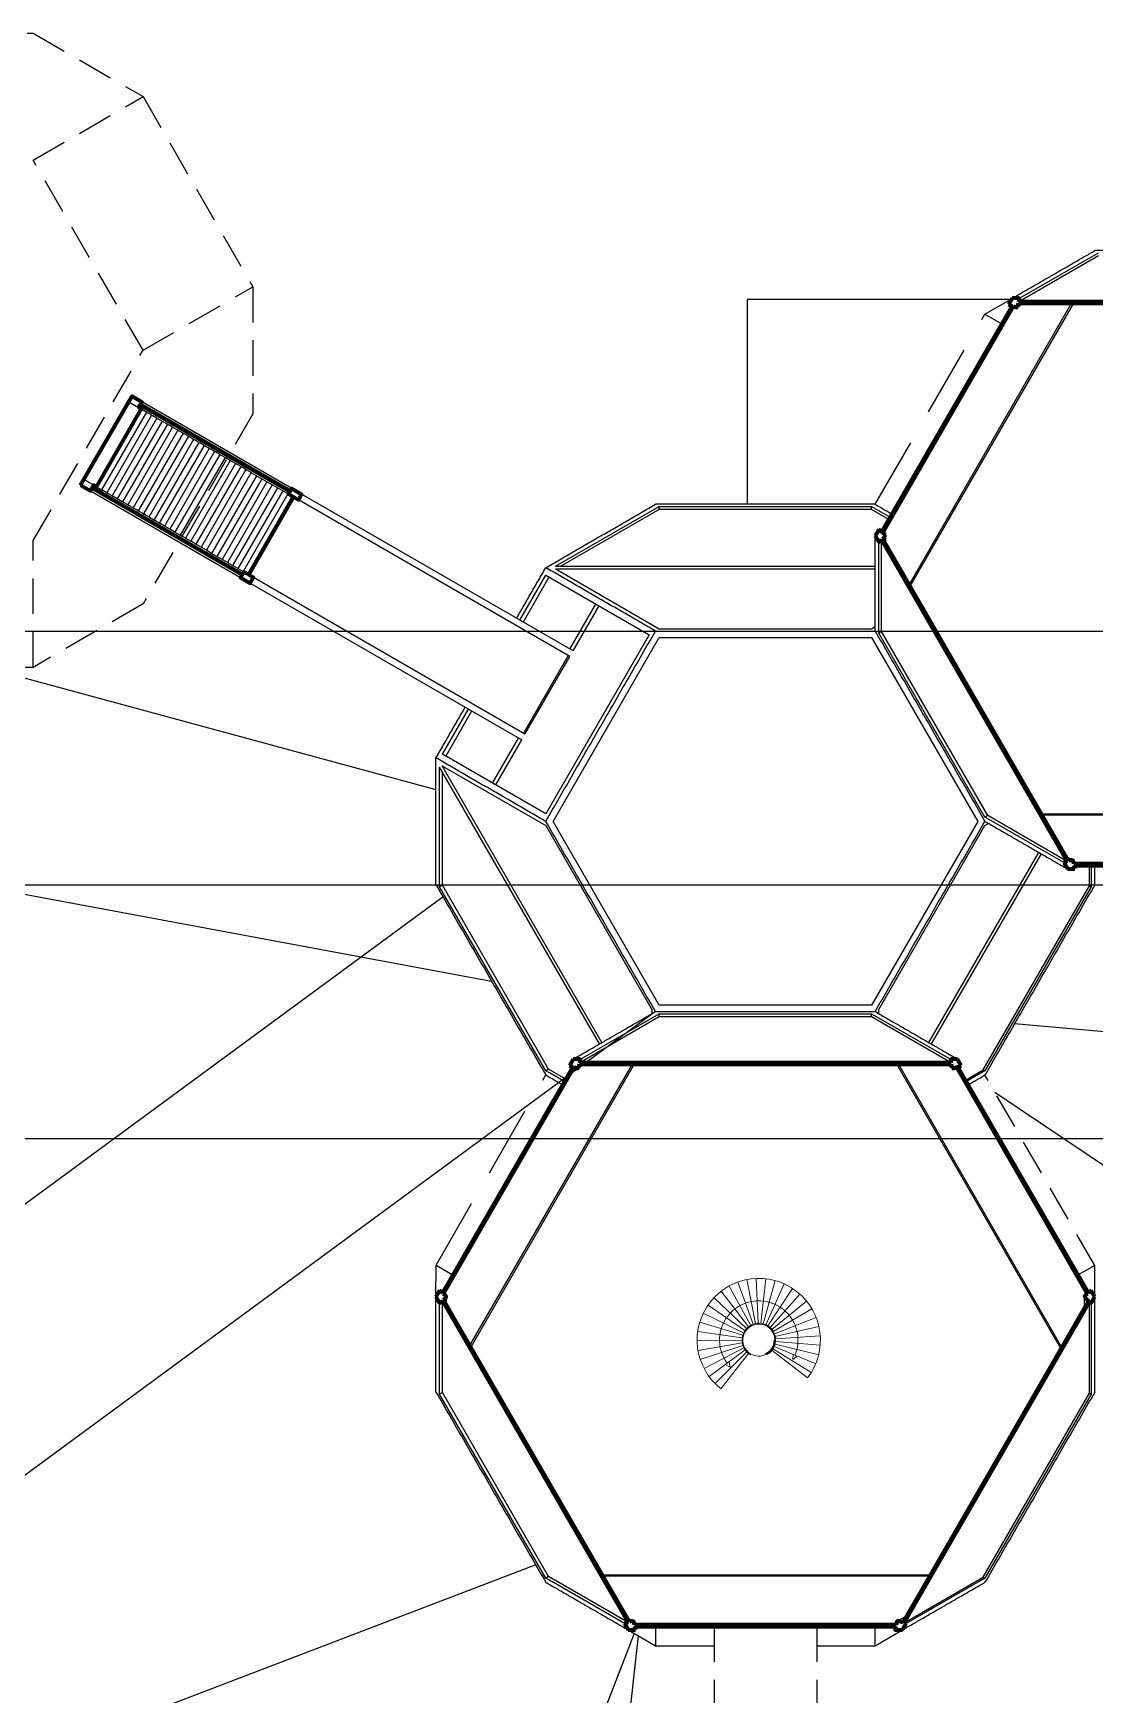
# Model space of a CAD drawing. Header units: millimetres. Extents: x 32551 to 59551, y -21458 to 15116.
# Drawn here: x 47718 to 48192, y -19898 to -19156 of the extents above; entities that cross this region are included whole.
import ezdxf

# ---------------------------------------------------------------- set-up
doc = ezdxf.new("R2010")
doc.units = ezdxf.units.MM
doc.linetypes.add('HIDDEN2', pattern=[4.7625, 3.175, -1.5875])
for name, color, linetype, lineweight, true_color in [('2ND', 120, 'Continuous', 35, 0x39ffb0), ('3RD', 141, 'Continuous', 25, 0x7debff), ('4TH DETAILS', 120, 'Continuous', 15, 0x39ffb0)]:
    doc.layers.add(name, color=color, linetype=linetype, lineweight=lineweight, true_color=true_color)
doc.layers.add('GLOW-EMERALD', color=120, linetype='Continuous', lineweight=70, true_color=0x39ffb0, transparency=0.8)

msp = doc.modelspace()

# ---------------------------------------------------------------- linework, layer by layer
for p, q in [((44829.36, -19423.096), (52689.898, -19423.096)), ((44829.36, -19536.282), (52689.898, -19536.282)), ((44829.36, -19649.419), (52689.898, -19649.419))]:
    msp.add_line(p, q)
at = {"layer": '2ND', "linetype": 'Continuous'}
for p, q in [((48155.208, -19274.633), (48153.579, -19277.454)), ((48158.466, -19274.633), (48155.208, -19274.633)), ((48158.16, -19276.224), (48158.466, -19274.633)), ((48097.365, -19379.274), (48155.722, -19278.197)), ((48157.731, -19278.451), (48158.038, -19276.86)), ((47765.358, -19323.385), (47766.061, -19322.168)), ((47766.061, -19322.168), (47832.996, -19360.813)), ((47833.046, -19360.726), (47766.111, -19322.081)), ((47744.655, -19359.243), (47811.59, -19397.888)), ((47811.64, -19397.802), (47744.705, -19359.157)), ((47834.401, -19363.247), (47814.401, -19397.888)), ((47814.551, -19397.975), (47834.551, -19363.334)), ((48095.65, -19377.789), (48094.021, -19380.611)), ((48098.59, -19380.335), (48097.365, -19379.274)), ((48094.021, -19380.611), (48095.65, -19383.433)), ((48095.65, -19383.433), (48096.875, -19382.372)), ((48097.365, -19381.948), (48098.59, -19380.887)), ((48179.706, -19525.839), (48178.175, -19526.369)), ((48178.175, -19526.369), (48179.804, -19529.191)), ((48181.849, -19525.096), (48180.318, -19525.627)), ((48299.348, -19526.964), (48182.634, -19526.964)), ((48182.756, -19527.6), (48299.225, -19527.6)), ((48179.804, -19529.191), (48183.062, -19529.191)), ((47959.249, -19614.044), (47957.62, -19616.865)), ((47962.507, -19614.044), (47959.249, -19614.044)), ((47961.772, -19617.862), (47962.078, -19616.271)), ((47962.078, -19616.271), (48127.985, -19616.271)), ((47962.201, -19615.635), (47962.507, -19614.044)), ((48127.862, -19615.635), (47962.201, -19615.635)), ((48130.814, -19614.044), (48127.556, -19614.044)), ((48127.556, -19614.044), (48127.862, -19615.635)), ((48127.985, -19616.271), (48128.291, -19617.862)), ((48132.443, -19616.865), (48130.814, -19614.044)), ((47959.151, -19617.396), (47900.916, -19718.261)), ((47901.406, -19718.685), (47959.763, -19617.608)), ((47899.691, -19717.201), (47898.062, -19720.022)), ((47898.062, -19720.022), (47899.691, -19722.844)), ((48187.592, -19720.022), (48187.432, -19720.298)), ((48187.432, -19720.298), (48189.147, -19721.783)), ((48192.001, -19720.022), (48190.372, -19717.201)), ((48190.372, -19722.844), (48192.001, -19720.022)), ((47899.691, -19722.844), (47900.916, -19721.783)), ((47900.916, -19721.783), (47983.747, -19865.25)), ((47984.359, -19865.038), (47901.406, -19721.359)), ((48189.147, -19721.783), (48106.316, -19865.25)), ((47983.747, -19865.25), (47982.216, -19865.78)), ((47982.216, -19865.78), (47983.845, -19868.602)), ((47983.845, -19868.602), (47987.103, -19868.602)), ((47985.89, -19864.508), (47984.359, -19865.038)), ((48103.389, -19866.375), (47986.674, -19866.375)), ((47986.797, -19867.011), (48103.266, -19867.011)), ((48106.218, -19868.602), (48107.847, -19865.78))]:
    msp.add_line(p, q, dxfattribs=at)
for points in [[(48323.821, -19276.224), (48158.16, -19276.224)], [(48155.11, -19277.985), (48096.875, -19378.85), (48095.65, -19377.789)], [(48153.579, -19277.454), (48155.11, -19277.985)], [(48155.722, -19278.197), (48157.253, -19278.727), (48157.413, -19278.451), (48157.731, -19278.451)], [(48158.038, -19276.86), (48323.944, -19276.86)], [(47739.536, -19358.026), (47740.992, -19355.505), (47762.447, -19318.343), (47766.813, -19320.864), (47766.111, -19322.081)], [(47744.705, -19359.157), (47745.358, -19358.026), (47746.54, -19358.708), (47766.54, -19324.067), (47765.358, -19323.385)], [(47739.536, -19358.026), (47743.903, -19360.547), (47744.655, -19359.243)], [(47834.401, -19363.247), (47832.293, -19362.03), (47833.749, -19359.509), (47838.115, -19362.03), (47836.659, -19364.551), (47834.551, -19363.334)], [(48096.875, -19382.372), (48179.706, -19525.839)], [(48180.318, -19525.627), (48097.365, -19381.948)], [(48098.59, -19380.887), (48098.43, -19380.611), (48098.59, -19380.335)], [(47811.59, -19397.888), (47810.838, -19399.192), (47815.204, -19401.713), (47816.659, -19399.192), (47814.551, -19397.975)], [(47814.401, -19397.888), (47812.293, -19396.671), (47811.64, -19397.802)], [(48182.634, -19526.964), (48182.327, -19525.373), (48182.008, -19525.373), (48181.849, -19525.096)], [(48183.062, -19529.191), (48182.756, -19527.6)], [(47957.62, -19616.865), (47959.151, -19617.396)], [(48189.147, -19718.261), (48130.912, -19617.396), (48132.443, -19616.865)], [(47959.763, -19617.608), (47961.294, -19618.138), (47961.453, -19617.862), (47961.772, -19617.862)], [(48128.291, -19617.862), (48128.61, -19617.862), (48128.769, -19618.138), (48130.3, -19617.608), (48188.657, -19718.685)], [(47900.916, -19718.261), (47899.691, -19717.201)], [(47901.406, -19721.359), (47902.631, -19720.298), (47902.471, -19720.022), (47902.631, -19719.746), (47901.406, -19718.685)], [(48188.657, -19718.685), (48187.432, -19719.746), (48187.592, -19720.022)], [(48190.372, -19717.201), (48189.147, -19718.261)], [(48106.929, -19865.462), (48189.637, -19722.208), (48190.372, -19722.844)], [(47986.674, -19866.375), (47986.368, -19864.784), (47986.049, -19864.784), (47985.89, -19864.508)], [(47987.103, -19868.602), (47986.797, -19867.011)], [(48103.266, -19867.011), (48102.96, -19868.602), (48106.218, -19868.602)], [(48106.316, -19865.25), (48104.173, -19864.508), (48104.014, -19864.784), (48103.695, -19864.784), (48103.389, -19866.375)], [(48107.847, -19865.78), (48106.929, -19865.462)]]:
    msp.add_lwpolyline(points, dxfattribs=at)
at = {"layer": '3RD', "linetype": 'HIDDEN2', "ltscale": 5}
for p, q in [((47767.364, -19297.841), (47718.375, -19212.988)), ((48192.001, -19705.988), (48184.546, -19710.292)), ((48022.142, -19867.011), (48022.142, -20145.687)), ((48067.964, -19867.011), (48067.964, -20145.687))]:
    msp.add_line(p, q, dxfattribs=at)
at = {"layer": '3RD', "linetype": 'Continuous', "ltscale": 10}
for p, q in [((48193.63, -19255.745), (48158.16, -19276.224)), ((48158.466, -19274.633), (48193.63, -19254.331)), ((48109.169, -19402.393), (48181.646, -19276.86)), ((48182.464, -19276.86), (48109.537, -19403.031)), ((48155.722, -19278.197), (48155.11, -19277.985)), ((48157.253, -19278.727), (48157.731, -19278.451)), ((48160.487, -19276.86), (48157.731, -19278.451)), ((47833.749, -19359.509), (47762.447, -19318.343)), ((47768.878, -19325.417), (47748.878, -19360.058)), ((47771.216, -19326.767), (47751.216, -19361.408)), ((47773.555, -19328.117), (47753.555, -19362.758)), ((47760.992, -19320.864), (47765.358, -19323.385)), ((47766.111, -19322.081), (47766.061, -19322.168)), ((47769.378, -19325.706), (47766.54, -19324.067)), ((47771.216, -19326.767), (47769.378, -19325.706)), ((47771.216, -19326.767), (47771.705, -19327.05)), ((47773.555, -19328.117), (47771.705, -19327.05)), ((47773.555, -19328.117), (47774.032, -19328.393)), ((47775.893, -19329.467), (47755.893, -19364.108)), ((47778.231, -19330.817), (47758.231, -19365.458)), ((47780.57, -19332.167), (47760.57, -19366.808)), ((47782.908, -19333.517), (47762.908, -19368.158)), ((47785.246, -19334.867), (47765.246, -19369.508)), ((47776.359, -19329.737), (47774.032, -19328.393)), ((47778.231, -19330.817), (47776.359, -19329.737)), ((47778.231, -19330.817), (47778.686, -19331.08)), ((47780.57, -19332.167), (47778.686, -19331.08)), ((47780.57, -19332.167), (47781.013, -19332.424)), ((47782.908, -19333.517), (47781.013, -19332.424)), ((47782.908, -19333.517), (47783.34, -19333.767)), ((47785.246, -19334.867), (47783.34, -19333.767)), ((47785.246, -19334.867), (47785.667, -19335.111)), ((47787.584, -19336.217), (47785.667, -19335.111)), ((47787.584, -19336.217), (47767.584, -19370.858)), ((47789.923, -19337.567), (47769.923, -19372.208)), ((47792.261, -19338.917), (47772.261, -19373.558)), ((47794.599, -19340.267), (47774.599, -19374.908)), ((47796.937, -19341.617), (47776.937, -19376.258)), ((47787.584, -19336.217), (47787.994, -19336.454)), ((47789.923, -19337.567), (47787.994, -19336.454)), ((47789.923, -19337.567), (47790.321, -19337.798)), ((47792.261, -19338.917), (47790.321, -19337.798)), ((47792.261, -19338.917), (47792.648, -19339.141)), ((47794.599, -19340.267), (47792.648, -19339.141)), ((47794.599, -19340.267), (47794.975, -19340.485)), ((47796.937, -19341.617), (47794.975, -19340.485)), ((47796.937, -19341.617), (47797.302, -19341.828)), ((47799.276, -19342.967), (47797.302, -19341.828)), ((47799.276, -19342.967), (47779.276, -19377.608)), ((47801.614, -19344.317), (47781.614, -19378.958)), ((47803.952, -19345.667), (47783.952, -19380.308)), ((47806.29, -19347.017), (47786.29, -19381.658)), ((47808.629, -19348.367), (47788.629, -19383.008)), ((47810.967, -19349.717), (47790.967, -19384.358)), ((47799.276, -19342.967), (47799.629, -19343.172)), ((47801.614, -19344.317), (47799.629, -19343.172)), ((47801.614, -19344.317), (47801.956, -19344.515)), ((47803.952, -19345.667), (47801.956, -19344.515)), ((47803.952, -19345.667), (47804.283, -19345.859)), ((47806.29, -19347.017), (47804.283, -19345.859)), ((47806.29, -19347.017), (47806.61, -19347.202)), ((47808.629, -19348.367), (47806.61, -19347.202)), ((47808.629, -19348.367), (47808.937, -19348.546)), ((47810.967, -19349.717), (47808.937, -19348.546)), ((47810.967, -19349.717), (47811.264, -19349.889)), ((47813.305, -19351.067), (47811.264, -19349.889)), ((47745.358, -19358.026), (47740.992, -19355.505)), ((47813.305, -19351.067), (47793.305, -19385.708)), ((47815.644, -19352.417), (47795.644, -19387.058)), ((47817.982, -19353.767), (47797.982, -19388.408)), ((47820.32, -19355.117), (47800.32, -19389.758)), ((47822.658, -19356.467), (47802.658, -19391.108)), ((47813.305, -19351.067), (47813.591, -19351.233)), ((47815.644, -19352.417), (47813.591, -19351.233)), ((47815.644, -19352.417), (47815.918, -19352.576)), ((47817.982, -19353.767), (47815.918, -19352.576)), ((47817.982, -19353.767), (47820.32, -19355.117)), ((47820.32, -19355.117), (47820.573, -19355.263)), ((47822.658, -19356.467), (47820.573, -19355.263)), ((47822.658, -19356.467), (47822.9, -19356.607)), ((47824.997, -19357.817), (47822.9, -19356.607)), ((47743.903, -19360.547), (47810.838, -19399.192)), ((47744.705, -19359.157), (47744.655, -19359.243)), ((47746.54, -19358.708), (47748.878, -19360.058)), ((47748.878, -19360.058), (47749.378, -19360.347)), ((47751.216, -19361.408), (47749.378, -19360.347)), ((47751.216, -19361.408), (47751.705, -19361.691)), ((47753.555, -19362.758), (47751.705, -19361.691)), ((47753.555, -19362.758), (47754.032, -19363.034)), ((47755.893, -19364.108), (47754.032, -19363.034)), ((47755.893, -19364.108), (47756.359, -19364.378)), ((47758.686, -19365.721), (47756.359, -19364.378)), ((47824.997, -19357.817), (47804.997, -19392.458)), ((47827.335, -19359.167), (47807.335, -19393.808)), ((47829.673, -19360.517), (47809.673, -19395.158)), ((47832.011, -19361.867), (47812.011, -19396.508)), ((47834.35, -19363.217), (47814.35, -19397.858)), ((47824.997, -19357.817), (47825.227, -19357.95)), ((47827.335, -19359.167), (47825.227, -19357.95)), ((47827.335, -19359.167), (47827.554, -19359.294)), ((47829.673, -19360.517), (47827.554, -19359.294)), ((47829.673, -19360.517), (47829.881, -19360.637)), ((47832.011, -19361.867), (47829.881, -19360.637)), ((47832.011, -19361.867), (47832.208, -19361.981)), ((47832.293, -19362.03), (47832.208, -19361.981)), ((47832.996, -19360.813), (47833.046, -19360.726)), ((47834.551, -19363.334), (47834.401, -19363.247)), ((47957.78, -19434.48), (47836.659, -19364.551)), ((47959.235, -19431.959), (47838.115, -19362.03)), ((47760.57, -19366.808), (47758.686, -19365.721)), ((47760.57, -19366.808), (47761.013, -19367.065)), ((47762.908, -19368.158), (47761.013, -19367.065)), ((47762.908, -19368.158), (47763.34, -19368.408)), ((47765.246, -19369.508), (47763.34, -19368.408)), ((47765.246, -19369.508), (47765.667, -19369.752)), ((47767.584, -19370.858), (47765.667, -19369.752)), ((47767.584, -19370.858), (47767.994, -19371.095)), ((47770.321, -19372.439), (47767.994, -19371.095)), ((47772.261, -19373.558), (47770.321, -19372.439)), ((47951.396, -19394.184), (47997.671, -19367.468)), ((47997.671, -19368.882), (47953.846, -19394.184)), ((47997.671, -19368.882), (47997.671, -19367.468)), ((47997.671, -19367.468), (48092.392, -19367.468)), ((48092.392, -19368.882), (47997.671, -19368.882)), ((48092.392, -19368.882), (48092.392, -19367.468)), ((48092.392, -19367.468), (48100.683, -19372.255)), ((48100.071, -19373.315), (48092.392, -19368.882)), ((47772.261, -19373.558), (47772.648, -19373.782)), ((47774.599, -19374.908), (47772.648, -19373.782)), ((47774.599, -19374.908), (47774.975, -19375.126)), ((47776.937, -19376.258), (47774.975, -19375.126)), ((47776.937, -19376.258), (47777.302, -19376.469)), ((47779.276, -19377.608), (47777.302, -19376.469)), ((47779.276, -19377.608), (47779.629, -19377.813)), ((47781.614, -19378.958), (47779.629, -19377.813)), ((47781.614, -19378.958), (47783.952, -19380.308)), ((48096.875, -19378.85), (48097.365, -19379.274)), ((47783.952, -19380.308), (47784.283, -19380.5)), ((47786.29, -19381.658), (47784.283, -19380.5)), ((47786.29, -19381.658), (47788.629, -19383.008)), ((47788.629, -19383.008), (47788.937, -19383.187)), ((47790.967, -19384.358), (47788.937, -19383.187)), ((47790.967, -19384.358), (47791.264, -19384.53)), ((47793.305, -19385.708), (47791.264, -19384.53)), ((47793.305, -19385.708), (47793.591, -19385.874)), ((47795.644, -19387.058), (47793.591, -19385.874)), ((47795.644, -19387.058), (47795.918, -19387.217)), ((47798.246, -19388.561), (47795.918, -19387.217)), ((48095.65, -19424.036), (48095.65, -19383.433)), ((48097.365, -19381.948), (48096.875, -19382.372)), ((48096.875, -19423.329), (48096.875, -19382.372)), ((48098.59, -19380.335), (48098.59, -19384.069)), ((47800.32, -19389.758), (47798.246, -19388.561)), ((47800.32, -19389.758), (47800.573, -19389.904)), ((47802.658, -19391.108), (47800.573, -19389.904)), ((47802.658, -19391.108), (47802.9, -19391.248)), ((47804.997, -19392.458), (47802.9, -19391.248)), ((47804.997, -19392.458), (47805.227, -19392.591)), ((47807.335, -19393.808), (47805.227, -19392.591)), ((47807.335, -19393.808), (47807.554, -19393.935)), ((47809.673, -19395.158), (47807.554, -19393.935)), ((47951.396, -19394.184), (48094.021, -19394.184)), ((47809.673, -19395.158), (47809.881, -19395.278)), ((47812.011, -19396.508), (47809.881, -19395.278)), ((47811.59, -19397.888), (47811.64, -19397.802)), ((47812.011, -19396.508), (47812.208, -19396.622)), ((47812.293, -19396.671), (47812.208, -19396.622)), ((47814.401, -19397.888), (47814.551, -19397.975)), ((47815.204, -19401.713), (47936.324, -19471.642)), ((47937.78, -19469.121), (47816.659, -19399.192)), ((47935.468, -19418.237), (47947.052, -19398.173)), ((47948.486, -19399.001), (47936.902, -19419.065)), ((47947.052, -19398.173), (47993.131, -19424.776)), ((47951.939, -19395.752), (47951.323, -19395.396)), ((48094.021, -19395.396), (47951.323, -19395.396)), ((47997.671, -19422.155), (47951.939, -19395.752)), ((47957.78, -19431.118), (47969.364, -19411.054)), ((47959.235, -19431.959), (47970.819, -19411.895)), ((48092.392, -19422.155), (47997.671, -19422.155)), ((48094.021, -19421.215), (48092.392, -19422.155)), ((48096.875, -19423.329), (48095.65, -19424.036)), ((48143.011, -19506.067), (48095.65, -19424.036)), ((48144.236, -19505.36), (48096.875, -19423.329)), ((47993.131, -19424.776), (47947.052, -19504.587)), ((47950.31, -19507.949), (47997.671, -19425.918)), ((47997.671, -19425.918), (48092.392, -19425.918)), ((48092.392, -19425.918), (48139.752, -19507.949)), ((47937.077, -19468.715), (47957.077, -19434.074)), ((47937.78, -19469.121), (47957.78, -19434.48)), ((47900.973, -19477.984), (47912.557, -19457.92)), ((47913.991, -19458.748), (47902.407, -19478.812)), ((47923.285, -19490.865), (47934.869, -19470.801)), ((47924.74, -19491.706), (47936.324, -19471.642)), ((47899.691, -19537.173), (47899.691, -19483.74)), ((47971.004, -19607.257), (47899.691, -19483.74)), ((47900.652, -19483.041), (47901.32, -19483.427)), ((47900.652, -19483.041), (47972.027, -19606.666)), ((47947.052, -19504.587), (47900.973, -19477.984)), ((47901.32, -19483.427), (47947.052, -19509.83)), ((47900.916, -19536.466), (47900.916, -19485.861)), ((47923.285, -19490.865), (47924.74, -19491.706)), ((48144.236, -19505.36), (48143.011, -19506.067)), ((48179.706, -19525.839), (48144.236, -19505.36)), ((48168.152, -19504.554), (48335.712, -19504.554)), ((48334.626, -19505.182), (48168.514, -19505.182)), ((47947.052, -19509.83), (47992.783, -19589.039)), ((47997.671, -19589.979), (47950.31, -19507.949)), ((48139.752, -19507.949), (48092.392, -19589.979)), ((48095.65, -19591.861), (48141.382, -19512.651)), ((48141.382, -19512.651), (48143.011, -19509.83)), ((48144.64, -19507.008), (48143.011, -19506.067)), ((48143.011, -19509.83), (48144.64, -19508.889)), ((48178.175, -19526.369), (48144.64, -19507.008)), ((48118.013, -19606.653), (48167.003, -19521.8)), ((48168.049, -19522.404), (48119.059, -19607.257)), ((48179.093, -19523.505), (48181.849, -19525.096)), ((48182.327, -19525.373), (48181.849, -19525.096)), ((48189.637, -19536.749), (48189.637, -19527.6)), ((48190.372, -19527.6), (48190.372, -19537.173)), ((47900.916, -19536.466), (47899.691, -19537.173)), ((47947.052, -19619.205), (47899.691, -19537.173)), ((47948.277, -19618.497), (47900.916, -19536.466)), ((48142.276, -19618.78), (48189.637, -19536.749)), ((48190.372, -19537.173), (48144.64, -19616.383)), ((48189.637, -19536.749), (48190.372, -19537.173)), ((47962.507, -19614.044), (47997.671, -19593.742)), ((47992.783, -19589.039), (47994.413, -19591.861)), ((47994.413, -19591.861), (47994.413, -19593.742)), ((48092.392, -19589.979), (47997.671, -19589.979)), ((47997.671, -19595.156), (47997.671, -19593.742)), ((47997.671, -19593.742), (48092.392, -19593.742)), ((48092.392, -19593.742), (48127.556, -19614.044)), ((48092.392, -19595.156), (48092.392, -19593.742)), ((48095.65, -19593.742), (48095.65, -19591.861)), ((47997.671, -19595.156), (47962.201, -19615.635)), ((48092.392, -19595.156), (47997.671, -19595.156)), ((48127.862, -19615.635), (48092.392, -19595.156)), ((47913.21, -19741.804), (47985.687, -19616.271)), ((47986.504, -19616.271), (47913.578, -19742.442)), ((47964.528, -19616.271), (47961.772, -19617.862)), ((48176.858, -19743.068), (48103.652, -19616.271)), ((48104.376, -19616.271), (48177.22, -19742.441)), ((48128.291, -19617.862), (48125.535, -19616.271)), ((48144.64, -19616.383), (48143.011, -19619.205)), ((47948.277, -19618.497), (47947.052, -19619.205)), ((47948.681, -19620.145), (47947.052, -19619.205)), ((47955.955, -19622.931), (47948.277, -19618.497)), ((47955.343, -19623.991), (47948.681, -19620.145)), ((47959.763, -19617.608), (47959.151, -19617.396)), ((47961.294, -19618.138), (47961.772, -19617.862)), ((48128.291, -19617.862), (48128.769, -19618.138)), ((48130.912, -19617.396), (48130.3, -19617.608)), ((48134.353, -19623.355), (48142.276, -19618.78)), ((48143.011, -19619.205), (48134.72, -19623.991)), ((48142.276, -19618.78), (48143.011, -19619.205)), ((47900.916, -19718.261), (47901.406, -19718.685)), ((47902.631, -19719.746), (47902.631, -19723.48)), ((48187.432, -19724.753), (48187.432, -19719.746)), ((48188.657, -19718.685), (48189.147, -19718.261)), ((47899.691, -19763.448), (47899.691, -19722.844)), ((47900.916, -19762.74), (47900.916, -19721.783)), ((48189.637, -19763.023), (48189.637, -19722.208)), ((48190.372, -19722.844), (48190.372, -19763.448)), ((47900.916, -19762.74), (47899.691, -19763.448)), ((47947.052, -19845.479), (47899.691, -19763.448)), ((47948.277, -19844.772), (47900.916, -19762.74)), ((48142.276, -19845.054), (48189.637, -19763.023)), ((48190.372, -19763.448), (48144.64, -19842.657)), ((48189.637, -19763.023), (48190.372, -19763.448)), ((47948.277, -19844.772), (47947.052, -19845.479)), ((47948.681, -19846.419), (47947.052, -19845.479)), ((47983.747, -19865.25), (47948.277, -19844.772)), ((47982.216, -19865.78), (47948.681, -19846.419)), ((47972.193, -19843.966), (48118.605, -19843.966)), ((48118.243, -19844.593), (47972.555, -19844.593)), ((48106.929, -19865.462), (48142.276, -19845.054)), ((48143.011, -19845.479), (48107.847, -19865.78)), ((48142.276, -19845.054), (48143.011, -19845.479)), ((48144.64, -19842.657), (48143.011, -19845.479)), ((47983.134, -19862.917), (47985.89, -19864.508)), ((47986.368, -19864.784), (47985.89, -19864.508)), ((48104.173, -19864.508), (48103.695, -19864.784)), ((48104.173, -19864.508), (48108.031, -19862.28)), ((48106.316, -19865.25), (48106.929, -19865.462))]:
    msp.add_line(p, q, dxfattribs=at)
at = {"layer": '3RD', "ltscale": 10}
for p, q in [((46986.949, -19405.052), (47922.882, -19579.197)), ((47898.083, -19493.819), (47696.518, -19439.262)), ((47901.212, -19541.664), (47353.315, -19944.301)), ((47996.063, -19592.814), (47405.057, -20027.131)), ((48335.019, -19614.218), (48156.176, -19598.333)), ((48147.435, -19628.723), (48933.512, -20157.404)), ((47942.553, -19839.542), (47437.626, -20032.549)), ((47986.514, -19870.143), (47918.888, -20044.561))]:
    msp.add_line(p, q, dxfattribs=at)
at = {"layer": '3RD', "linetype": 'HIDDEN2', "ltscale": 10}
for p, q in [((47996.063, -19867.011), (47996.063, -19875.656)), ((48094.043, -19875.656), (48094.043, -19867.011)), ((48094.043, -19875.656), (48106.218, -19868.602)), ((48067.964, -19875.656), (48094.043, -19875.656))]:
    msp.add_line(p, q, dxfattribs=at)
at = {"layer": '3RD', "linetype": 'HIDDEN2', "ltscale": 5}
for points in [[(47591.757, -19170.848), (47620.395, -19156.419), (47718.375, -19156.419), (47767.364, -19184.704), (47816.354, -19269.556), (47816.354, -19326.125), (47767.364, -19410.978), (47718.375, -19439.262), (47620.395, -19439.262), (47571.405, -19410.978), (47522.415, -19326.125), (47522.415, -19294.109)], [(47608.067, -19199.098), (47623.327, -19207.909), (47718.375, -19212.988), (47767.364, -19184.704)], [(47718.375, -19439.262), (47718.375, -19382.693), (47767.364, -19297.841), (47816.354, -19269.556)], [(48192.001, -19720.022), (48192.001, -19705.988), (48143.011, -19621.135)]]:
    msp.add_lwpolyline(points, dxfattribs=at)
at = {"layer": '3RD', "ltscale": 10}
for points in [[(48154.457, -19275.115), (48036.875, -19275.115), (48036.875, -19366.527)], [(47988.309, -19871.18), (47963.982, -20090.121)]]:
    msp.add_lwpolyline(points, dxfattribs=at)
at = {"layer": '3RD', "linetype": 'HIDDEN2', "ltscale": 10}
for points in [[(48094.043, -19366.54), (48143.011, -19281.724), (48155.165, -19274.707)], [(48143.011, -19281.724), (48150.466, -19286.028)], [(47898.062, -19720.022), (47898.083, -19705.951), (47947.052, -19621.086)], [(47898.083, -19705.951), (47905.538, -19710.255)], [(47983.845, -19868.602), (47996.063, -19875.656), (48022.142, -19875.656)]]:
    msp.add_lwpolyline(points, dxfattribs=at)
at = {"layer": '3RD', "linetype": 'Continuous', "ltscale": 10}
for points in [[(48155.208, -19274.633), (48192.001, -19253.39)], [(48289.98, -19253.39), (48192.001, -19253.39)], [(47947.052, -19394.811), (47996.042, -19366.527)], [(48094.021, -19366.527), (47996.042, -19366.527)], [(48094.021, -19366.527), (48101.498, -19370.844)], [(48094.021, -19423.096), (48094.021, -19380.611)], [(47934.012, -19417.397), (47947.052, -19394.811)], [(47996.042, -19423.096), (47947.052, -19394.811)], [(47947.052, -19507.949), (47996.042, -19423.096)], [(47996.042, -19423.096), (48094.021, -19423.096)], [(48094.021, -19423.096), (48143.011, -19507.949)], [(47898.062, -19479.664), (47911.102, -19457.079)], [(47898.062, -19536.233), (47898.062, -19479.664)], [(47947.052, -19507.949), (47898.062, -19479.664)], [(47996.042, -19592.801), (47947.052, -19507.949)], [(48094.021, -19592.801), (48143.011, -19507.949)], [(48143.011, -19507.949), (48179.804, -19529.191)], [(48192.001, -19536.233), (48192.001, -19527.6)], [(47898.062, -19536.233), (47947.052, -19621.086)], [(48192.001, -19536.233), (48143.011, -19621.086)], [(47959.249, -19614.044), (47996.042, -19592.801)], [(47996.042, -19592.801), (48094.021, -19592.801)], [(48094.021, -19592.801), (48130.814, -19614.044)], [(47947.052, -19621.086), (47954.528, -19625.402)], [(48135.535, -19625.402), (48143.011, -19621.086)], [(47898.062, -19762.507), (47898.062, -19720.022)], [(48192.001, -19762.507), (48192.001, -19720.022)], [(47898.062, -19762.507), (47947.052, -19847.36)], [(48192.001, -19762.507), (48143.011, -19847.36)], [(47947.052, -19847.36), (47983.845, -19868.602)], [(48106.218, -19868.602), (48143.011, -19847.36)]]:
    msp.add_open_spline(points, degree=1, dxfattribs=at)
at = {"layer": '4TH DETAILS', "linetype": 'Continuous'}
for p, q in [((48039.53, -19732.276), (48032.675, -19713.488)), ((48040.644, -19731.965), (48036.757, -19712.346)), ((48040.966, -19711.845), (48041.792, -19731.828)), ((48045.202, -19711.997), (48042.947, -19731.87)), ((48044.082, -19732.088), (48049.364, -19712.798)), ((48022.132, -19720.415), (48036.655, -19734.165)), ((48025.275, -19717.571), (48037.512, -19733.39)), ((48028.817, -19715.243), (48038.478, -19732.755)), ((48045.17, -19732.479), (48053.354, -19714.23)), ((48046.185, -19733.032), (48057.076, -19716.257)), ((48047.103, -19733.734), (48060.443, -19718.832)), ((48035.346, -19736.063), (48017.333, -19727.373)), ((48035.927, -19735.064), (48019.464, -19723.708)), ((48047.903, -19734.569), (48063.374, -19721.894)), ((48065.799, -19725.37), (48048.564, -19735.517)), ((48034.676, -19738.268), (48014.874, -19735.459)), ((48034.926, -19737.14), (48015.791, -19731.321)), ((48049.072, -19736.555), (48067.662, -19729.178)), ((48049.415, -19737.66), (48068.917, -19733.226)), ((48014.604, -19739.689), (48034.602, -19739.422)), ((48034.706, -19740.573), (48014.987, -19743.91)), ((48016.014, -19748.023), (48034.986, -19741.695)), ((48035.436, -19742.76), (48017.661, -19751.928)), ((48065.523, -19753.732), (48048.166, -19743.14)), ((48049.028, -19742.199), (48067.498, -19749.869)), ((48049.387, -19741.1), (48068.817, -19745.841)), ((48069.502, -19741.658), (48049.574, -19739.959)), ((48049.583, -19738.803), (48069.535, -19737.42)), ((48036.043, -19743.744), (48019.888, -19755.534)), ((48022.644, -19758.755), (48036.795, -19744.622)), ((48063.832, -19756.176), (48048.028, -19743.918)), ((48048.451, -19743.314), (48048.17, -19743.728))]:
    msp.add_line(p, q, dxfattribs=at)
at = {"layer": '4TH DETAILS'}
for p, q in [((48048.946, -19739.345), (48049.268, -19739.347)), ((48038.545, -19745.544), (48038.378, -19745.833)), ((48045.027, -19745.497), (48045.17, -19745.798)), ((48045.853, -19745.816), (48045.687, -19745.527))]:
    msp.add_line(p, q, dxfattribs=at)
for points in [[(48037.491, -19745.238), (48025.228, -19761.044)], [(48029.374, -19751.334), (48027.113, -19750.261)], [(48029.374, -19751.334), (48028.808, -19749.024)], [(48063.851, -19756.168), (48048.049, -19743.908)], [(48057.329, -19747.946), (48057.392, -19745.672)], [(48057.329, -19747.946), (48059.271, -19746.453)]]:
    msp.add_lwpolyline(points, dxfattribs=at)
for centre, radius, start, end in [((48042.101, -19739.322), 27.5, 322.203589, 232.16137), ((48042.101, -19739.322), 17.5, 337.446698, 216.124545), ((48042.101, -19739.322), 7.5, 300.019763, 240.23704), ((48042.101, -19739.322), 7.167, 295.351264, 240.24848), ((48042.092, -19739.304), 6.854, 295.355045, 359.651323), ((48042.101, -19739.295), 7.191, 240.35702, 295.257619)]:
    msp.add_arc(centre, radius, start, end, dxfattribs=at)
at = {"layer": 'GLOW-EMERALD', "linetype": 'Continuous'}
for p, q in [((48155.208, -19274.633), (48153.579, -19277.454)), ((48158.466, -19274.633), (48155.208, -19274.633)), ((48158.16, -19276.224), (48158.466, -19274.633)), ((48097.365, -19379.274), (48155.722, -19278.197)), ((48157.731, -19278.451), (48158.038, -19276.86)), ((47765.358, -19323.385), (47766.061, -19322.168)), ((47766.061, -19322.168), (47832.996, -19360.813)), ((47833.046, -19360.726), (47766.111, -19322.081)), ((47744.655, -19359.243), (47811.59, -19397.888)), ((47811.64, -19397.802), (47744.705, -19359.157)), ((47834.401, -19363.247), (47814.401, -19397.888)), ((47814.551, -19397.975), (47834.551, -19363.334)), ((48095.65, -19377.789), (48094.021, -19380.611)), ((48098.59, -19380.335), (48097.365, -19379.274)), ((48094.021, -19380.611), (48095.65, -19383.433)), ((48095.65, -19383.433), (48096.875, -19382.372)), ((48097.365, -19381.948), (48098.59, -19380.887)), ((48179.706, -19525.839), (48178.175, -19526.369)), ((48178.175, -19526.369), (48179.804, -19529.191)), ((48181.849, -19525.096), (48180.318, -19525.627)), ((48299.348, -19526.964), (48182.634, -19526.964)), ((48182.756, -19527.6), (48299.225, -19527.6)), ((48179.804, -19529.191), (48183.062, -19529.191)), ((47959.249, -19614.044), (47957.62, -19616.865)), ((47962.507, -19614.044), (47959.249, -19614.044)), ((47961.772, -19617.862), (47962.078, -19616.271)), ((47962.078, -19616.271), (48127.985, -19616.271)), ((47962.201, -19615.635), (47962.507, -19614.044)), ((48127.862, -19615.635), (47962.201, -19615.635)), ((48130.814, -19614.044), (48127.556, -19614.044)), ((48127.556, -19614.044), (48127.862, -19615.635)), ((48127.985, -19616.271), (48128.291, -19617.862)), ((48132.443, -19616.865), (48130.814, -19614.044)), ((47959.151, -19617.396), (47900.916, -19718.261)), ((47901.406, -19718.685), (47959.763, -19617.608)), ((47899.691, -19717.201), (47898.062, -19720.022)), ((47898.062, -19720.022), (47899.691, -19722.844)), ((48187.592, -19720.022), (48187.432, -19720.298)), ((48187.432, -19720.298), (48189.147, -19721.783)), ((48192.001, -19720.022), (48190.372, -19717.201)), ((48190.372, -19722.844), (48192.001, -19720.022)), ((47899.691, -19722.844), (47900.916, -19721.783)), ((47900.916, -19721.783), (47983.747, -19865.25)), ((47984.359, -19865.038), (47901.406, -19721.359)), ((48189.147, -19721.783), (48106.316, -19865.25)), ((47983.747, -19865.25), (47982.216, -19865.78)), ((47982.216, -19865.78), (47983.845, -19868.602)), ((47983.845, -19868.602), (47987.103, -19868.602)), ((47985.89, -19864.508), (47984.359, -19865.038)), ((48103.389, -19866.375), (47986.674, -19866.375)), ((47986.797, -19867.011), (48103.266, -19867.011)), ((48106.218, -19868.602), (48107.847, -19865.78))]:
    msp.add_line(p, q, dxfattribs=at)
for points in [[(48323.821, -19276.224), (48158.16, -19276.224)], [(48155.11, -19277.985), (48096.875, -19378.85), (48095.65, -19377.789)], [(48153.579, -19277.454), (48155.11, -19277.985)], [(48155.722, -19278.197), (48157.253, -19278.727), (48157.413, -19278.451), (48157.731, -19278.451)], [(48158.038, -19276.86), (48323.944, -19276.86)], [(47739.536, -19358.026), (47740.992, -19355.505), (47762.447, -19318.343), (47766.813, -19320.864), (47766.111, -19322.081)], [(47744.705, -19359.157), (47745.358, -19358.026), (47746.54, -19358.708), (47766.54, -19324.067), (47765.358, -19323.385)], [(47739.536, -19358.026), (47743.903, -19360.547), (47744.655, -19359.243)], [(47834.401, -19363.247), (47832.293, -19362.03), (47833.749, -19359.509), (47838.115, -19362.03), (47836.659, -19364.551), (47834.551, -19363.334)], [(48096.875, -19382.372), (48179.706, -19525.839)], [(48180.318, -19525.627), (48097.365, -19381.948)], [(48098.59, -19380.887), (48098.43, -19380.611), (48098.59, -19380.335)], [(47811.59, -19397.888), (47810.838, -19399.192), (47815.204, -19401.713), (47816.659, -19399.192), (47814.551, -19397.975)], [(47814.401, -19397.888), (47812.293, -19396.671), (47811.64, -19397.802)], [(48182.634, -19526.964), (48182.327, -19525.373), (48182.008, -19525.373), (48181.849, -19525.096)], [(48183.062, -19529.191), (48182.756, -19527.6)], [(47957.62, -19616.865), (47959.151, -19617.396)], [(48189.147, -19718.261), (48130.912, -19617.396), (48132.443, -19616.865)], [(47959.763, -19617.608), (47961.294, -19618.138), (47961.453, -19617.862), (47961.772, -19617.862)], [(48128.291, -19617.862), (48128.61, -19617.862), (48128.769, -19618.138), (48130.3, -19617.608), (48188.657, -19718.685)], [(47900.916, -19718.261), (47899.691, -19717.201)], [(47901.406, -19721.359), (47902.631, -19720.298), (47902.471, -19720.022), (47902.631, -19719.746), (47901.406, -19718.685)], [(48188.657, -19718.685), (48187.432, -19719.746), (48187.592, -19720.022)], [(48190.372, -19717.201), (48189.147, -19718.261)], [(48106.929, -19865.462), (48189.637, -19722.208), (48190.372, -19722.844)], [(47986.674, -19866.375), (47986.368, -19864.784), (47986.049, -19864.784), (47985.89, -19864.508)], [(47987.103, -19868.602), (47986.797, -19867.011)], [(48103.266, -19867.011), (48102.96, -19868.602), (48106.218, -19868.602)], [(48106.316, -19865.25), (48104.173, -19864.508), (48104.014, -19864.784), (48103.695, -19864.784), (48103.389, -19866.375)], [(48107.847, -19865.78), (48106.929, -19865.462)]]:
    msp.add_lwpolyline(points, dxfattribs=at)

doc.saveas('drawing.dxf')
